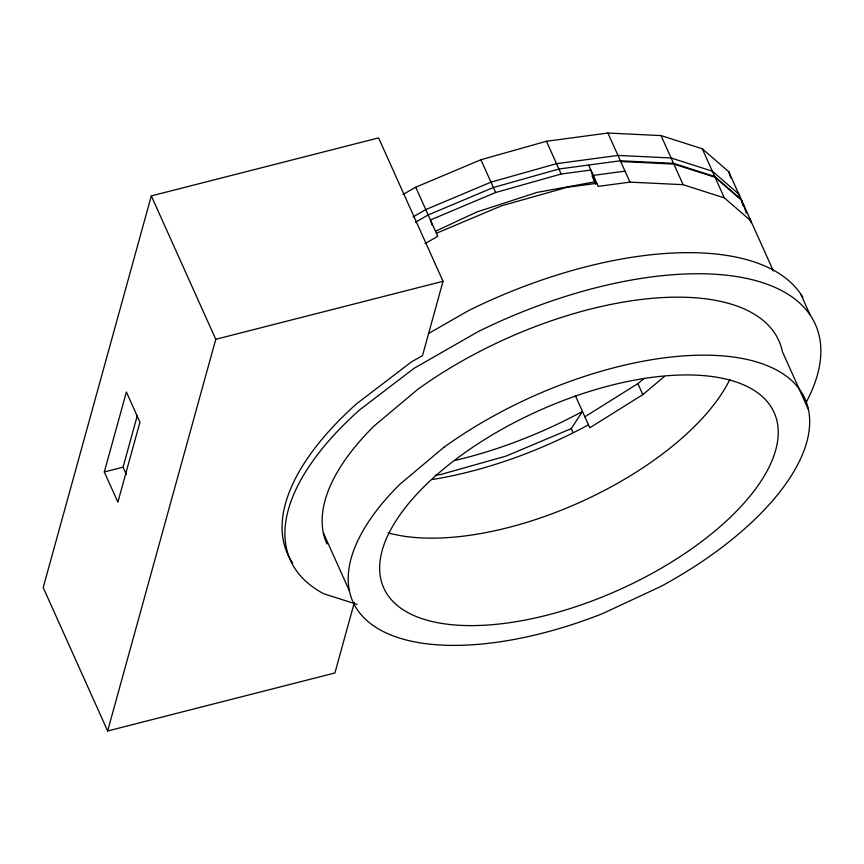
<?xml version="1.0" encoding="UTF-8"?>
<svg xmlns="http://www.w3.org/2000/svg" width="864" height="864" viewBox="0 0 864 864"><rect width="100%" height="100%" fill="white"/><g stroke="black" fill="none" stroke-linecap="round" stroke-linejoin="round"><path stroke-width="1.3" d="M292.702 563.112A287.744 131.976 -24.2 0 1 356.692 403.715L411.296 362.005L422.528 355.579L443.038 281.297L378.594 137.894L151.319 195.901L43.2 587.574L107.644 730.966L334.908 672.97L354.402 602.37M104.317 471.949L126.382 392.018L139.946 422.194L117.882 502.135L104.317 471.949L123.066 467.176L137.311 415.606M107.644 730.966L215.762 339.293L151.319 195.901M435.24 475.276L440.532 474.563L506.088 456.084L571.277 428.63L582.455 411.448A247.763 113.638 -24.2 0 1 455.587 460.307M584.863 416.794L637.87 383.627L643.982 378.497M575.37 395.669L589.799 427.788L642.816 394.621L664.211 376.661M402.97 194.497L415.714 187.207L480.902 159.743L546.458 141.264L607.9 133.034L661.046 135.594L702.27 148.781L728.762 171.709L773.356 270.94M413.035 216.896L425.779 209.596L490.968 182.142L556.524 163.663L617.965 155.423L671.101 157.982L712.325 171.18L738.828 194.098L740.416 199.066M415.444 222.253L428.177 214.952L493.376 187.499L558.932 169.02L620.374 160.78L673.51 163.339L714.733 176.537L741.226 199.454L743.224 205.664M425.034 243.605L437.778 236.304L415.714 187.207M428.501 333.536L468.698 310.522A287.744 131.976 -24.2 0 1 802.883 297.454M435.445 231.26L476.831 211.982L537.041 192.402L594.756 181.883L590.868 170.046L561.179 174.02L495.623 192.499L430.434 219.964L432.032 224.964M436.396 233.248L501.595 205.783L567.151 187.304L596.83 183.319M215.762 339.293L443.038 281.297M625.028 171.137L593.266 175.392L595.987 183.686M750.827 220.806L724.334 197.888L683.111 184.691L629.964 182.131L598.212 186.386L588.611 165.035M620.698 161.514L673.844 164.074L715.068 177.26L741.56 200.189L743.159 205.157M357.037 604.39L323.622 593.698A287.744 131.976 -24.2 0 1 359.51 409.99L414.115 368.28L478.181 331.603A287.744 131.976 -24.2 0 1 746.852 278.467A287.744 131.976 -24.2 0 1 806.36 401.965M800.766 294.084L810.238 315.155M702.27 148.781L724.334 197.888M808.488 409.709L782.417 351.702A247.763 113.638 -24.2 0 0 417.755 389.362L373.95 426.136A247.763 113.638 -24.2 0 0 326.938 543.942M661.046 135.594L683.111 184.691M607.9 133.034L629.964 182.131M592.024 175.824L595.717 184.032M546.458 141.264L561.179 174.02M637.87 383.627L642.816 394.621M480.902 159.743L495.623 192.499M571.277 428.63L572.918 432.27M323.33 532.84L349.402 590.846M123.066 467.176L126.328 474.422M749.444 217.739L751.043 222.718M743.483 204.455L746.269 213.16M728.762 171.709L730.75 177.919M729.886 379.436A214.002 98.15 -24.2 0 1 579.733 502.405A214.002 98.15 -24.2 0 1 388.184 532.872M588.47 424.829A247.763 113.638 -24.2 0 1 432.335 479.52M443.815 447.368L400.01 484.142A247.763 113.638 -24.2 0 0 375.872 627.34A247.763 113.638 -24.2 0 0 602.456 613.656L661.057 586.354A247.763 113.638 -24.2 0 0 782.017 373.205A247.763 113.638 -24.2 0 0 443.815 447.368M478.472 625.493A214.002 98.15 -24.2 0 0 778.237 432.94A214.002 98.15 -24.2 0 0 480.125 442.39A214.002 98.15 -24.2 0 0 478.472 625.493"/></g></svg>
